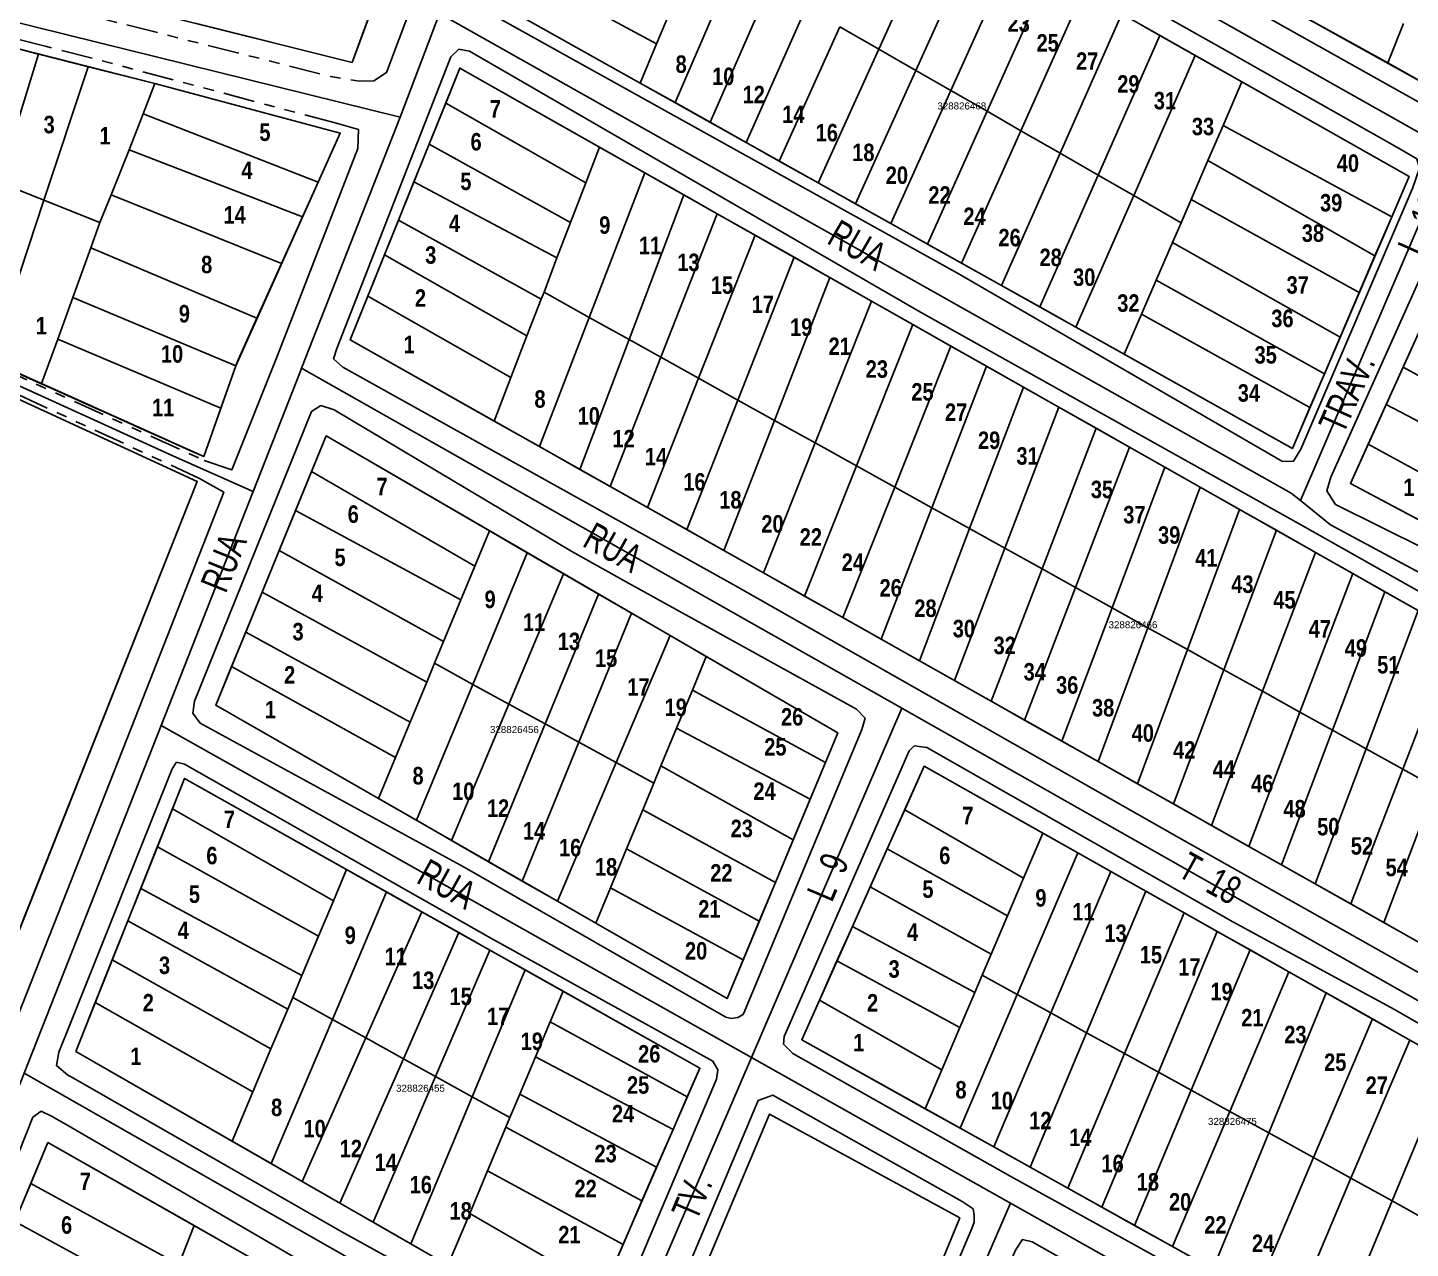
# Model space of a CAD drawing. Extents: x 205316 to 208372, y 4848714 to 4853250.
# Drawn here: x 206643.1 to 206841, y 4850560.4 to 4850735.1 of the extents above; entities that cross this region are included whole.
import ezdxf
from ezdxf.enums import TextEntityAlignment as Align

# ---------------------------------------------------------------- set-up
doc = ezdxf.new("R2010")
doc.units = 0
doc.header["$LTSCALE"] = 1.5
doc.header["$MEASUREMENT"] = 0
doc.linetypes.add('TRACO_25', pattern=[8, 3, -1, 1, -1, 1, -1])
for name, color, linetype in [('CD-MALHA-LOTES', 40, 'CONTINUOUS'), ('CD_TXT_QUADRA', 7, 'CONTINUOUS'), ('RU-QUADRAS', 6, 'CONTINUOUS'), ('SV-EIXO-RUA-N-PAV', 6, 'CONTINUOUS'), ('SV-EIXO-RUA-PAV', 20, 'CONTINUOUS'), ('SV-RUA-NAO-PAV-S-GUIA-C-GUIA', 7, 'CONTINUOUS'), ('SV-RUA-PAVIM-S-GUIA-C-GUIA', 7, 'CONTINUOUS'), ('SV-TXT-RUA-PAV-S-GUIA-C-GUIA', 7, 'CONTINUOUS'), ('Th_NmrPort', 7, 'CONTINUOUS')]:
    doc.layers.add(name, color=color, linetype=linetype)
doc.styles.add('ARIAL', font='arial.ttf')
doc.styles.add('ROMANS', font='arial.ttf', dxfattribs={"height": 0.2})
doc.styles.get("Standard").update_dxf_attribs({"font": 'swisscbo.ttf'})

msp = doc.modelspace()

# ---------------------------------------------------------------- linework, layer by layer
at = {"layer": 'CD-MALHA-LOTES', "linetype": 'Continuous'}
for p, q in [((206773.89, 4850751.68), (206764.96, 4850731.99)), ((206779.16, 4850748.69), (206770.25, 4850728.95)), ((206775.26, 4850726.07), (206784.18, 4850745.85)), ((206733.15, 4850732.75), (206711.09, 4850744.63)), ((206744.25, 4850743.88), (206735.82, 4850724.33)), ((206780.45, 4850723.09), (206789.36, 4850742.92)), ((206740.83, 4850721.52), (206749.33, 4850740.96)), ((206785.26, 4850720.32), (206794.16, 4850740.2)), ((206733.15, 4850732.75), (206735.23, 4850737.71)), ((206745.97, 4850718.64), (206754.58, 4850737.95)), ((206667.1, 4850735.71), (206689.58, 4850730.1)), ((206689.58, 4850730.1), (206692.18, 4850737.16)), ((206790.89, 4850717.09), (206799.73, 4850737.05)), ((206805.18, 4850733.96), (206799.73, 4850737.05)), ((206837.8, 4850730.01), (206840.05, 4850735.65)), ((206644.71, 4850731.29), (206632.85, 4850734.32)), ((206750.71, 4850715.98), (206759.39, 4850735.19)), ((206764.96, 4850731.99), (206759.39, 4850735.19)), ((206796.33, 4850713.96), (206805.18, 4850733.96)), ((206810.24, 4850731.09), (206805.18, 4850733.96)), ((206730.8, 4850727.14), (206733.15, 4850732.75)), ((206756.29, 4850712.86), (206764.96, 4850731.99)), ((206770.25, 4850728.95), (206764.96, 4850731.99)), ((206644.71, 4850731.29), (206639, 4850712.94)), ((206651.78, 4850729.48), (206644.71, 4850731.29)), ((206801.44, 4850711.03), (206810.24, 4850731.09)), ((206816.93, 4850727.31), (206810.24, 4850731.09)), ((206844.26, 4850726.42), (206837.8, 4850730.01)), ((206645.46, 4850710.37), (206651.78, 4850729.48)), ((206661.33, 4850727.05), (206651.78, 4850729.48)), ((206761.64, 4850709.86), (206770.25, 4850728.95)), ((206770.25, 4850728.95), (206775.26, 4850726.07)), ((206661.33, 4850727.05), (206659.69, 4850722.71)), ((206730.8, 4850727.14), (206735.82, 4850724.33)), ((206766.67, 4850707.04), (206775.26, 4850726.07)), ((206775.26, 4850726.07), (206780.45, 4850723.09)), ((206816.93, 4850727.31), (206814.23, 4850721.05)), ((206702.97, 4850724.28), (206700.61, 4850718.41)), ((206723.01, 4850712.87), (206702.97, 4850724.28)), ((206735.82, 4850724.33), (206740.83, 4850721.52)), ((206657.67, 4850717.6), (206659.69, 4850722.71)), ((206659.69, 4850722.71), (206684.71, 4850712.96)), ((206780.45, 4850723.09), (206771.91, 4850704.1)), ((206780.45, 4850723.09), (206785.26, 4850720.32)), ((206740.83, 4850721.52), (206745.97, 4850718.64)), ((206785.26, 4850720.32), (206776.78, 4850701.37)), ((206785.26, 4850720.32), (206790.89, 4850717.09)), ((206814.23, 4850721.05), (206812.06, 4850716.03)), ((206838.36, 4850707.98), (206814.23, 4850721.05)), ((206700.61, 4850718.41), (206698.43, 4850713)), ((206720.82, 4850707.18), (206700.61, 4850718.41)), ((206723.01, 4850712.87), (206724.97, 4850717.97)), ((206724.97, 4850717.97), (206731.49, 4850714.28)), ((206745.97, 4850718.64), (206750.71, 4850715.98)), ((206655.07, 4850711.16), (206657.67, 4850717.6)), ((206657.67, 4850717.6), (206682.48, 4850708.01)), ((206750.71, 4850715.98), (206756.29, 4850712.86)), ((206790.89, 4850717.09), (206782.51, 4850698.16)), ((206790.89, 4850717.09), (206796.33, 4850713.96)), ((206812.06, 4850716.03), (206809.65, 4850710.45)), ((206835.96, 4850702.41), (206812.06, 4850716.03)), ((206731.49, 4850714.28), (206723.52, 4850693.59)), ((206737.06, 4850711.13), (206731.49, 4850714.28)), ((206796.33, 4850713.96), (206787.98, 4850695.1)), ((206796.33, 4850713.96), (206801.44, 4850711.03)), ((206645.46, 4850710.37), (206639, 4850712.94)), ((206682.48, 4850708.01), (206684.71, 4850712.96)), ((206698.43, 4850713), (206696.22, 4850707.52)), ((206698.43, 4850713), (206718.88, 4850702.11)), ((206720.82, 4850707.18), (206723.01, 4850712.87)), ((206756.29, 4850712.86), (206761.64, 4850709.86)), ((206637.87, 4850687.39), (206645.46, 4850710.37)), ((206653.48, 4850707.18), (206645.46, 4850710.37)), ((206653.48, 4850707.18), (206655.07, 4850711.16)), ((206655.07, 4850711.16), (206679.45, 4850701.29)), ((206729.22, 4850690.42), (206737.06, 4850711.13)), ((206741.82, 4850708.44), (206737.06, 4850711.13)), ((206761.64, 4850709.86), (206766.67, 4850707.04)), ((206793.17, 4850692.19), (206801.44, 4850711.03)), ((206801.44, 4850711.03), (206808.21, 4850707.14)), ((206808.21, 4850707.14), (206809.65, 4850710.45)), ((206809.65, 4850710.45), (206833.71, 4850697.16)), ((206679.45, 4850701.29), (206682.48, 4850708.01)), ((206733.77, 4850687.9), (206741.82, 4850708.44)), ((206747.25, 4850705.36), (206741.82, 4850708.44)), ((206835.96, 4850702.41), (206838.36, 4850707.98)), ((206652.17, 4850703.54), (206653.48, 4850707.18)), ((206696.22, 4850707.52), (206694.22, 4850702.56)), ((206716.61, 4850696.2), (206696.22, 4850707.52)), ((206718.88, 4850702.11), (206720.82, 4850707.18)), ((206766.67, 4850707.04), (206771.91, 4850704.1)), ((206806.98, 4850704.3), (206808.21, 4850707.14)), ((206739.17, 4850684.9), (206747.25, 4850705.36)), ((206752.82, 4850702.21), (206747.25, 4850705.36)), ((206771.91, 4850704.1), (206776.78, 4850701.37)), ((206806.98, 4850704.3), (206804.65, 4850698.91)), ((206830.98, 4850690.78), (206806.98, 4850704.3)), ((206649.6, 4850696.47), (206652.17, 4850703.54)), ((206675.93, 4850693.47), (206652.17, 4850703.54)), ((206694.22, 4850702.56), (206691.83, 4850696.64)), ((206714.59, 4850690.94), (206694.22, 4850702.56)), ((206717.04, 4850697.19), (206718.88, 4850702.11)), ((206752.82, 4850702.21), (206744.78, 4850681.78)), ((206757.96, 4850699.3), (206752.82, 4850702.21)), ((206833.71, 4850697.16), (206835.96, 4850702.41)), ((206675.93, 4850693.47), (206679.45, 4850701.29)), ((206776.78, 4850701.37), (206782.51, 4850698.16)), ((206750.02, 4850678.87), (206757.96, 4850699.3)), ((206763.93, 4850695.92), (206757.96, 4850699.3)), ((206782.51, 4850698.16), (206787.98, 4850695.1)), ((206804.65, 4850698.91), (206802.57, 4850694.07)), ((206828.73, 4850685.54), (206804.65, 4850698.91)), ((206647.44, 4850690.5), (206649.6, 4850696.47)), ((206672.92, 4850686.67), (206649.6, 4850696.47)), ((206712.31, 4850685), (206691.83, 4850696.64)), ((206714.59, 4850690.94), (206716.61, 4850696.2)), ((206716.61, 4850696.2), (206717.04, 4850697.19)), ((206723.52, 4850693.59), (206717.04, 4850697.19)), ((206755.86, 4850675.63), (206763.93, 4850695.92)), ((206769.82, 4850692.59), (206763.93, 4850695.92)), ((206833.71, 4850697.16), (206830.98, 4850690.78)), ((206787.98, 4850695.1), (206793.17, 4850692.19)), ((206802.57, 4850694.07), (206800.08, 4850688.32)), ((206826.66, 4850680.71), (206802.57, 4850694.07)), ((206723.52, 4850693.59), (206716.4, 4850675.11)), ((206729.22, 4850690.42), (206723.52, 4850693.59)), ((206761.76, 4850672.35), (206769.82, 4850692.59)), ((206769.82, 4850692.59), (206775.28, 4850689.5)), ((206793.17, 4850692.19), (206800.08, 4850688.32)), ((206839.98, 4850686.46), (206842.71, 4850692.51)), ((206645.13, 4850684.12), (206647.44, 4850690.5)), ((206647.44, 4850690.5), (206670.79, 4850680.63)), ((206712.31, 4850685), (206714.59, 4850690.94)), ((206722.18, 4850671.85), (206729.22, 4850690.42)), ((206733.77, 4850687.9), (206729.22, 4850690.42)), ((206828.73, 4850685.54), (206830.98, 4850690.78)), ((206775.28, 4850689.5), (206767.24, 4850669.32)), ((206780.35, 4850686.63), (206775.28, 4850689.5)), ((206800.08, 4850688.32), (206824.14, 4850674.83)), ((206637.87, 4850687.39), (206645.13, 4850684.12)), ((206670.79, 4850680.63), (206672.92, 4850686.67)), ((206726.52, 4850669.4), (206733.77, 4850687.9)), ((206739.17, 4850684.9), (206733.77, 4850687.9)), ((206772.55, 4850666.37), (206780.35, 4850686.63)), ((206780.35, 4850686.63), (206785.65, 4850683.63)), ((206839.98, 4850686.46), (206837.57, 4850681.14)), ((206856.79, 4850677.33), (206839.98, 4850686.46)), ((206645.13, 4850684.12), (206668.34, 4850673.68)), ((206709.91, 4850678.77), (206712.31, 4850685)), ((206731.87, 4850666.39), (206739.17, 4850684.9)), ((206744.78, 4850681.78), (206739.17, 4850684.9)), ((206826.66, 4850680.71), (206828.73, 4850685.54)), ((206785.65, 4850683.63), (206777.95, 4850663.37)), ((206790.72, 4850680.76), (206785.65, 4850683.63)), ((206668.34, 4850673.68), (206670.79, 4850680.63)), ((206737.48, 4850663.23), (206744.78, 4850681.78)), ((206750.02, 4850678.87), (206744.78, 4850681.78)), ((206790.72, 4850680.76), (206783.01, 4850660.56)), ((206796.06, 4850677.74), (206790.72, 4850680.76)), ((206824.14, 4850674.83), (206826.66, 4850680.71)), ((206837.57, 4850681.14), (206835, 4850675.44)), ((206854.54, 4850672.24), (206837.57, 4850681.14)), ((206716.4, 4850675.11), (206709.91, 4850678.77)), ((206742.78, 4850660.24), (206750.02, 4850678.87)), ((206750.02, 4850678.87), (206755.86, 4850675.63)), ((206683.78, 4850671.56), (206685.86, 4850676.64)), ((206685.86, 4850676.64), (206709.22, 4850663.07)), ((206788.31, 4850657.62), (206796.06, 4850677.74)), ((206800.85, 4850675.03), (206796.06, 4850677.74)), ((206716.4, 4850675.11), (206722.18, 4850671.85)), ((206755.86, 4850675.63), (206748.46, 4850657.04)), ((206755.86, 4850675.63), (206761.76, 4850672.35)), ((206800.85, 4850675.03), (206793.12, 4850654.95)), ((206805.88, 4850672.18), (206800.85, 4850675.03)), ((206835, 4850675.44), (206851.89, 4850666.26)), ((206754.34, 4850653.72), (206761.76, 4850672.35)), ((206767.24, 4850669.32), (206761.76, 4850672.35)), ((206798.33, 4850652.06), (206805.88, 4850672.18)), ((206810.95, 4850669.31), (206805.88, 4850672.18)), ((206683.78, 4850671.56), (206681.48, 4850665.97)), ((206707.14, 4850658.02), (206683.78, 4850671.56)), ((206722.18, 4850671.85), (206726.52, 4850669.4)), ((206726.52, 4850669.4), (206731.87, 4850666.39)), ((206759.8, 4850650.65), (206767.24, 4850669.32)), ((206772.55, 4850666.37), (206767.24, 4850669.32)), ((206803.47, 4850649.2), (206810.95, 4850669.31)), ((206810.95, 4850669.31), (206816.56, 4850666.13)), ((206731.87, 4850666.39), (206737.48, 4850663.23)), ((206765.3, 4850647.55), (206772.55, 4850666.37)), ((206777.95, 4850663.37), (206772.55, 4850666.37)), ((206681.48, 4850665.97), (206679.14, 4850660.25)), ((206705.13, 4850653.19), (206681.48, 4850665.97)), ((206816.56, 4850666.13), (206809.12, 4850646.06)), ((206821.86, 4850663.14), (206816.56, 4850666.13)), ((206709.22, 4850663.07), (206707.14, 4850658.02)), ((206709.22, 4850663.07), (206714.65, 4850659.92)), ((206737.48, 4850663.23), (206742.78, 4850660.24)), ((206770.76, 4850644.47), (206777.95, 4850663.37)), ((206783.01, 4850660.56), (206777.95, 4850663.37)), ((206814.34, 4850643.17), (206821.86, 4850663.14)), ((206821.86, 4850663.14), (206827.45, 4850659.97)), ((206775.79, 4850641.63), (206783.01, 4850660.56)), ((206783.01, 4850660.56), (206788.31, 4850657.62)), ((206676.7, 4850654.28), (206679.14, 4850660.25)), ((206679.14, 4850660.25), (206702.66, 4850647.22)), ((206714.65, 4850659.92), (206706.83, 4850641.08)), ((206719.84, 4850656.91), (206714.65, 4850659.92)), ((206742.78, 4850660.24), (206748.46, 4850657.04)), ((206827.45, 4850659.97), (206819.87, 4850640.1)), ((206832.79, 4850656.95), (206827.45, 4850659.97)), ((206705.13, 4850653.19), (206707.14, 4850658.02)), ((206719.84, 4850656.91), (206712.01, 4850638.26)), ((206724.86, 4850654.01), (206719.84, 4850656.91)), ((206748.46, 4850657.04), (206754.34, 4850653.72)), ((206788.31, 4850657.62), (206781.02, 4850638.69)), ((206793.12, 4850654.95), (206788.31, 4850657.62)), ((206825.23, 4850637.12), (206832.79, 4850656.95)), ((206837.38, 4850654.35), (206832.79, 4850656.95)), ((206793.12, 4850654.95), (206785.82, 4850635.98)), ((206793.12, 4850654.95), (206798.33, 4850652.06)), ((206676.7, 4850654.28), (206674.35, 4850648.56)), ((206700.25, 4850641.42), (206676.7, 4850654.28)), ((206702.66, 4850647.22), (206705.13, 4850653.19)), ((206724.86, 4850654.01), (206717.21, 4850635.42)), ((206729.55, 4850651.28), (206724.86, 4850654.01)), ((206754.34, 4850653.72), (206759.8, 4850650.65)), ((206829.9, 4850634.53), (206837.38, 4850654.35)), ((206842.13, 4850651.66), (206837.38, 4850654.35)), ((206729.55, 4850651.28), (206722.03, 4850632.8)), ((206735.07, 4850648.08), (206729.55, 4850651.28)), ((206759.8, 4850650.65), (206765.3, 4850647.55)), ((206798.33, 4850652.06), (206791.16, 4850632.97)), ((206803.47, 4850649.2), (206798.33, 4850652.06)), ((206842.13, 4850651.66), (206834.68, 4850631.88)), ((206674.35, 4850648.56), (206672.33, 4850643.63)), ((206697.86, 4850635.67), (206674.35, 4850648.56)), ((206803.47, 4850649.2), (206796.35, 4850630.05)), ((206809.12, 4850646.06), (206803.47, 4850649.2)), ((206839.95, 4850628.95), (206847.52, 4850648.62)), ((206702.66, 4850647.22), (206701.36, 4850644.11)), ((206727.36, 4850629.89), (206735.07, 4850648.08)), ((206740.26, 4850645.07), (206735.07, 4850648.08)), ((206765.3, 4850647.55), (206770.76, 4850644.47)), ((206740.26, 4850645.07), (206738.27, 4850640.25)), ((206770.76, 4850644.47), (206775.79, 4850641.63)), ((206809.12, 4850646.06), (206802, 4850626.86)), ((206814.34, 4850643.17), (206809.12, 4850646.06)), ((206695.76, 4850630.6), (206672.33, 4850643.63)), ((206701.36, 4850644.11), (206700.25, 4850641.42)), ((206706.83, 4850641.08), (206701.36, 4850644.11)), ((206814.34, 4850643.17), (206807.11, 4850623.98)), ((206819.87, 4850640.1), (206814.34, 4850643.17)), ((206697.86, 4850635.67), (206700.25, 4850641.42)), ((206706.83, 4850641.08), (206698.77, 4850621.63)), ((206712.01, 4850638.26), (206706.83, 4850641.08)), ((206775.79, 4850641.63), (206781.02, 4850638.69)), ((206738.27, 4850640.25), (206736.02, 4850634.82)), ((206738.27, 4850640.25), (206757.31, 4850629.89)), ((206781.02, 4850638.69), (206785.82, 4850635.98)), ((206819.87, 4850640.1), (206812.56, 4850620.91)), ((206825.23, 4850637.12), (206819.87, 4850640.1)), ((206703.82, 4850618.73), (206712.01, 4850638.26)), ((206717.21, 4850635.42), (206712.01, 4850638.26)), ((206825.23, 4850637.12), (206817.9, 4850617.9)), ((206829.9, 4850634.53), (206825.23, 4850637.12)), ((206695.76, 4850630.6), (206697.86, 4850635.67)), ((206709.1, 4850615.7), (206717.21, 4850635.42)), ((206722.03, 4850632.8), (206717.21, 4850635.42)), ((206736.02, 4850634.82), (206733.78, 4850629.42)), ((206736.02, 4850634.82), (206755.13, 4850624.66)), ((206785.82, 4850635.98), (206791.16, 4850632.97)), ((206713.93, 4850612.93), (206722.03, 4850632.8)), ((206727.36, 4850629.89), (206722.03, 4850632.8)), ((206791.16, 4850632.97), (206796.35, 4850630.05)), ((206829.9, 4850634.53), (206822.61, 4850615.25)), ((206834.68, 4850631.88), (206829.9, 4850634.53)), ((206834.68, 4850631.88), (206827.4, 4850612.55)), ((206839.95, 4850628.95), (206834.68, 4850631.88)), ((206693.33, 4850624.75), (206695.76, 4850630.6)), ((206718.95, 4850610.05), (206727.36, 4850629.89)), ((206732.76, 4850626.95), (206727.36, 4850629.89)), ((206732.76, 4850626.95), (206733.78, 4850629.42)), ((206733.78, 4850629.42), (206752.72, 4850618.86)), ((206755.13, 4850624.66), (206757.31, 4850629.89)), ((206796.35, 4850630.05), (206802, 4850626.86)), ((206839.95, 4850628.95), (206832.52, 4850609.66)), ((206844.56, 4850626.39), (206839.95, 4850628.95)), ((206731.18, 4850623.14), (206732.76, 4850626.95)), ((206802, 4850626.86), (206807.11, 4850623.98)), ((206698.77, 4850621.63), (206693.33, 4850624.75)), ((206844.56, 4850626.39), (206837.23, 4850607)), ((206663.87, 4850623.29), (206661.7, 4850617.85)), ((206663.87, 4850623.29), (206686.91, 4850610.13)), ((206731.18, 4850623.14), (206728.86, 4850617.53)), ((206750.16, 4850612.75), (206731.18, 4850623.14)), ((206752.72, 4850618.86), (206755.13, 4850624.66)), ((206768.66, 4850623.15), (206766.16, 4850617.56)), ((206768.66, 4850623.15), (206785.68, 4850613.34)), ((206807.11, 4850623.98), (206812.56, 4850620.91)), ((206698.77, 4850621.63), (206703.82, 4850618.73)), ((206812.56, 4850620.91), (206817.9, 4850617.9)), ((206752.72, 4850618.86), (206750.16, 4850612.75)), ((206788.43, 4850619.79), (206785.68, 4850613.34)), ((206793.44, 4850616.97), (206788.43, 4850619.79)), ((206661.7, 4850617.85), (206659.32, 4850611.88)), ((206661.7, 4850617.85), (206684.76, 4850605.04)), ((206703.82, 4850618.73), (206709.1, 4850615.7)), ((206728.86, 4850617.53), (206726.57, 4850611.98)), ((206728.86, 4850617.53), (206747.85, 4850607.2)), ((206766.16, 4850617.56), (206763.72, 4850612.12)), ((206766.16, 4850617.56), (206783.39, 4850607.98)), ((206784.77, 4850596.7), (206793.44, 4850616.97)), ((206798.17, 4850614.3), (206793.44, 4850616.97)), ((206817.9, 4850617.9), (206822.61, 4850615.25)), ((206709.1, 4850615.7), (206713.93, 4850612.93)), ((206822.61, 4850615.25), (206827.4, 4850612.55)), ((206686.91, 4850610.13), (206688.79, 4850614.59)), ((206694.48, 4850611.39), (206688.79, 4850614.59)), ((206713.93, 4850612.93), (206718.95, 4850610.05)), ((206785.68, 4850613.34), (206783.39, 4850607.98)), ((206789.56, 4850594.06), (206798.17, 4850614.3)), ((206803.18, 4850611.48), (206798.17, 4850614.3)), ((206659.32, 4850611.88), (206657.47, 4850607.24)), ((206659.32, 4850611.88), (206682.39, 4850599.41)), ((206694.48, 4850611.39), (206686.75, 4850593.14)), ((206699.56, 4850608.53), (206694.48, 4850611.39)), ((206726.57, 4850611.98), (206724.46, 4850606.89)), ((206726.57, 4850611.98), (206745.54, 4850601.66)), ((206747.85, 4850607.2), (206750.16, 4850612.75)), ((206761.18, 4850606.45), (206763.72, 4850612.12)), ((206763.72, 4850612.12), (206781.04, 4850602.48)), ((206803.18, 4850611.48), (206794.7, 4850591.23)), ((206808.67, 4850608.38), (206803.18, 4850611.48)), ((206827.4, 4850612.55), (206832.52, 4850609.66)), ((206684.76, 4850605.04), (206686.91, 4850610.13)), ((206718.95, 4850610.05), (206724.46, 4850606.89)), ((206832.52, 4850609.66), (206837.23, 4850607)), ((206657.47, 4850607.24), (206655.24, 4850601.66)), ((206680.36, 4850594.61), (206657.47, 4850607.24)), ((206691.55, 4850590.49), (206699.56, 4850608.53)), ((206704.83, 4850605.57), (206699.56, 4850608.53)), ((206724.46, 4850606.89), (206743.23, 4850596.12)), ((206745.54, 4850601.66), (206747.85, 4850607.2)), ((206781.04, 4850602.48), (206783.39, 4850607.98)), ((206800.14, 4850588.24), (206808.67, 4850608.38)), ((206813.4, 4850605.71), (206808.67, 4850608.38)), ((206837.23, 4850607), (206842.6, 4850603.98)), ((206682.39, 4850599.41), (206684.76, 4850605.04)), ((206696.91, 4850587.52), (206704.83, 4850605.57)), ((206709.28, 4850603.07), (206704.83, 4850605.57)), ((206761.18, 4850606.45), (206758.97, 4850601.5)), ((206778.69, 4850596.97), (206761.18, 4850606.45)), ((206804.96, 4850585.58), (206813.4, 4850605.71)), ((206818.08, 4850603.08), (206813.4, 4850605.71)), ((206701.52, 4850584.97), (206709.28, 4850603.07)), ((206714.35, 4850600.22), (206709.28, 4850603.07)), ((206809.65, 4850583), (206818.08, 4850603.08)), ((206823.62, 4850599.95), (206818.08, 4850603.08)), ((206655.24, 4850601.66), (206652.79, 4850595.54)), ((206655.24, 4850601.66), (206677.96, 4850588.93)), ((206743.23, 4850596.12), (206745.54, 4850601.66)), ((206758.97, 4850601.5), (206756.45, 4850595.88)), ((206758.97, 4850601.5), (206776.55, 4850591.97)), ((206781.04, 4850602.48), (206779.75, 4850599.46)), ((206681.07, 4850596.29), (206682.39, 4850599.41)), ((206706.76, 4850582.07), (206714.35, 4850600.22)), ((206719.77, 4850597.18), (206714.35, 4850600.22)), ((206779.75, 4850599.46), (206778.69, 4850596.97)), ((206779.75, 4850599.46), (206784.77, 4850596.7)), ((206815.17, 4850579.96), (206823.62, 4850599.95)), ((206828.98, 4850596.93), (206823.62, 4850599.95)), ((206719.77, 4850597.18), (206717.93, 4850592.81)), ((206778.69, 4850596.97), (206776.55, 4850591.97)), ((206652.79, 4850595.54), (206650.01, 4850588.56)), ((206652.79, 4850595.54), (206675.36, 4850582.76)), ((206680.36, 4850594.61), (206681.07, 4850596.29)), ((206681.07, 4850596.29), (206686.75, 4850593.14)), ((206756.45, 4850595.88), (206773.96, 4850585.91)), ((206776.59, 4850577.57), (206784.77, 4850596.7)), ((206784.77, 4850596.7), (206789.56, 4850594.06)), ((206820.75, 4850576.89), (206828.98, 4850596.93)), ((206835.59, 4850593.2), (206828.98, 4850596.93)), ((206677.96, 4850588.93), (206680.36, 4850594.61)), ((206686.75, 4850593.14), (206677.99, 4850572.5)), ((206686.75, 4850593.14), (206691.55, 4850590.49)), ((206781.41, 4850574.89), (206789.56, 4850594.06)), ((206789.56, 4850594.06), (206794.7, 4850591.23)), ((206827.15, 4850573.36), (206835.59, 4850593.2)), ((206840.94, 4850590.19), (206835.59, 4850593.2)), ((206717.93, 4850592.81), (206715.81, 4850587.78)), ((206717.93, 4850592.81), (206737.54, 4850582.06)), ((206776.55, 4850591.97), (206773.96, 4850585.91)), ((206794.7, 4850591.23), (206786.63, 4850571.98)), ((206794.7, 4850591.23), (206800.14, 4850588.24)), ((206691.55, 4850590.49), (206682.43, 4850569.96)), ((206691.55, 4850590.49), (206696.91, 4850587.52)), ((206840.94, 4850590.19), (206832.53, 4850570.4)), ((206846.64, 4850586.98), (206840.94, 4850590.19)), ((206650.01, 4850588.56), (206672.39, 4850575.72)), ((206675.36, 4850582.76), (206677.96, 4850588.93)), ((206687.83, 4850566.86), (206696.91, 4850587.52)), ((206696.91, 4850587.52), (206701.52, 4850584.97)), ((206715.81, 4850587.78), (206713.56, 4850582.43)), ((206715.81, 4850587.78), (206735.5, 4850577.38)), ((206800.14, 4850588.24), (206791.99, 4850568.99)), ((206800.14, 4850588.24), (206804.96, 4850585.58)), ((206773.96, 4850585.91), (206771.59, 4850580.36)), ((206804.96, 4850585.58), (206796.87, 4850566.27)), ((206804.96, 4850585.58), (206809.65, 4850583)), ((206838.41, 4850567.16), (206846.64, 4850586.98)), ((206701.52, 4850584.97), (206692.58, 4850564.14)), ((206701.52, 4850584.97), (206706.76, 4850582.07)), ((206672.39, 4850575.72), (206675.36, 4850582.76)), ((206697.97, 4850561.04), (206706.76, 4850582.07)), ((206706.76, 4850582.07), (206712.16, 4850579.09)), ((206713.56, 4850582.43), (206712.16, 4850579.09)), ((206713.56, 4850582.43), (206733.16, 4850572)), ((206735.5, 4850577.38), (206737.54, 4850582.06)), ((206801.54, 4850563.66), (206809.65, 4850583)), ((206815.17, 4850579.96), (206809.65, 4850583)), ((206771.59, 4850580.36), (206776.59, 4850577.57)), ((206815.17, 4850579.96), (206806.98, 4850560.62)), ((206820.75, 4850576.89), (206815.17, 4850579.96)), ((206711.58, 4850577.72), (206708.96, 4850571.48)), ((206712.16, 4850579.09), (206711.58, 4850577.72)), ((206731.06, 4850567.18), (206711.58, 4850577.72)), ((206733.16, 4850572), (206735.5, 4850577.38)), ((206776.59, 4850577.57), (206781.41, 4850574.89)), ((206672.39, 4850575.72), (206677.99, 4850572.5)), ((206812.75, 4850557.41), (206820.75, 4850576.89)), ((206827.15, 4850573.36), (206820.75, 4850576.89)), ((206781.41, 4850574.89), (206786.63, 4850571.98)), ((206827.15, 4850573.36), (206818.91, 4850553.97)), ((206832.53, 4850570.4), (206827.15, 4850573.36)), ((206677.99, 4850572.5), (206682.43, 4850569.96)), ((206708.96, 4850571.48), (206706.4, 4850565.39)), ((206708.96, 4850571.48), (206728.35, 4850560.93)), ((206731.06, 4850567.18), (206733.16, 4850572)), ((206786.63, 4850571.98), (206791.99, 4850568.99)), ((206643.6, 4850569.68), (206641.3, 4850564.21)), ((206643.6, 4850569.68), (206664.79, 4850558.06)), ((206682.43, 4850569.96), (206687.83, 4850566.86)), ((206824.27, 4850550.98), (206832.53, 4850570.4)), ((206832.53, 4850570.4), (206838.41, 4850567.16)), ((206791.99, 4850568.99), (206796.87, 4850566.27)), ((206687.83, 4850566.86), (206692.58, 4850564.14)), ((206706.4, 4850565.39), (206703.28, 4850557.99)), ((206706.4, 4850565.39), (206725.49, 4850554.36)), ((206728.35, 4850560.93), (206731.06, 4850567.18)), ((206796.87, 4850566.27), (206801.54, 4850563.66)), ((206830.3, 4850547.62), (206838.41, 4850567.16)), ((206844.15, 4850564), (206838.41, 4850567.16)), ((206641.3, 4850564.21), (206662.67, 4850552.62)), ((206664.79, 4850558.06), (206666.97, 4850563.63)), ((206673.12, 4850560.14), (206666.97, 4850563.63)), ((206692.58, 4850564.14), (206697.97, 4850561.04)), ((206801.54, 4850563.66), (206806.98, 4850560.62)), ((206697.97, 4850561.04), (206703.28, 4850557.99)), ((206725.49, 4850554.36), (206728.35, 4850560.93)), ((206806.98, 4850560.62), (206812.75, 4850557.41))]:
    msp.add_line(p, q, dxfattribs=at)
at = {"layer": 'CD-MALHA-LOTES', "linetype": 'Continuous', "flags": 128}
for points in [[(206711.09, 4850744.63), (206708.98, 4850739.37), (206730.8, 4850727.14)], [(206823.84, 4850744.6), (206821.53, 4850739.04), (206837.8, 4850730.01)], [(206628.85, 4850573), (206667.42, 4850670.1), (206540.55, 4850728.57)], [(206724.97, 4850717.97), (206704.99, 4850729.28), (206702.97, 4850724.28)], [(206684.71, 4850712.96), (206687.87, 4850719.97), (206661.33, 4850727.05)], [(206838.36, 4850707.98), (206840.84, 4850713.77), (206816.93, 4850727.31)], [(206691.83, 4850696.64), (206689.31, 4850690.38), (206709.91, 4850678.77)], [(206672.92, 4850686.67), (206673.1, 4850687.19), (206675.93, 4850693.47)], [(206835, 4850675.44), (206832.46, 4850669.82), (206849.47, 4850660.79)], [(206757.31, 4850629.89), (206759.09, 4850634.15), (206740.26, 4850645.07)], [(206672.33, 4850643.63), (206670.07, 4850638.1), (206693.33, 4850624.75)], [(206788.43, 4850619.79), (206771.44, 4850629.37), (206768.66, 4850623.15)], [(206688.79, 4850614.59), (206665.6, 4850627.62), (206663.87, 4850623.29)], [(206737.54, 4850582.06), (206739.33, 4850586.18), (206719.77, 4850597.18)], [(206756.45, 4850595.88), (206753.92, 4850590.22), (206771.59, 4850580.36)], [(206749.33, 4850579.6), (206732.46, 4850539.61), (206760.22, 4850525.22)], [(206760.22, 4850525.22), (206776.53, 4850564.74), (206749.33, 4850579.6)], [(206666.97, 4850563.63), (206646.04, 4850575.52), (206643.6, 4850569.68)]]:
    msp.add_lwpolyline(points, dxfattribs=at)
at = {"layer": 'RU-QUADRAS', "linetype": 'Continuous'}
for points in [[(206568.43, 4850832.71), (206700.44, 4850759.57), (206689.58, 4850730.1), (206547.91, 4850765.48)], [(206540.55, 4850728.57), (206667.42, 4850670.1), (206612.75, 4850532.48)]]:
    msp.add_lwpolyline(points, dxfattribs=at)
for points in [[(206708.98, 4850739.37), (206725.04, 4850779.34), (206840.84, 4850713.77), (206824.14, 4850674.83)], [(206821.53, 4850739.04), (206837.63, 4850777.82), (206940.46, 4850719.41), (206924.59, 4850681.8)], [(206689.31, 4850690.38), (206704.99, 4850729.28), (206898.76, 4850619.61), (206882, 4850581.77)], [(206832.46, 4850669.82), (206849.65, 4850707.8), (206918.05, 4850670.02), (206901.43, 4850633.21)], [(206670.07, 4850638.1), (206685.86, 4850676.64), (206759.09, 4850634.15), (206743.23, 4850596.12)], [(206753.92, 4850590.22), (206771.44, 4850629.37), (206876.82, 4850569.96), (206859.92, 4850531.1)], [(206650.01, 4850588.56), (206665.6, 4850627.62), (206739.33, 4850586.18), (206722.32, 4850547.07)], [(206732.46, 4850539.61), (206749.33, 4850579.6), (206776.53, 4850564.74), (206760.22, 4850525.22)], [(206629.66, 4850536.39), (206646.04, 4850575.52), (206753.88, 4850514.25), (206737.97, 4850476.06)]]:
    msp.add_lwpolyline(points, close=True, dxfattribs=at)
msp.add_lwpolyline([(206577.42, 4850748.5), (206661.33, 4850727.05), (206687.87, 4850719.97), (206672.92, 4850686.67), (206668.34, 4850673.68, -0.002793), (206541.12, 4850731.41)], format="xyb", dxfattribs=at)
at = {"layer": 'SV-EIXO-RUA-N-PAV', "flags": 128}
for points in [[(206550.02, 4850760.86), (206557.09, 4850756.76), (206696.47, 4850722.24)], [(206555.98, 4850723.09), (206565.64, 4850718.86), (206578.72, 4850712.75), (206593.21, 4850706.09), (206607.96, 4850699.35), (206623.82, 4850692.06), (206639.17, 4850685.03), (206650.94, 4850679.71), (206664.46, 4850673.57), (206675.43, 4850668.71)]]:
    msp.add_lwpolyline(points, dxfattribs=at)
at = {"layer": 'SV-EIXO-RUA-PAV', "flags": 128}
for points in [[(206761.25, 4850889.48), (206741.36, 4850838.6), (206721.56, 4850787.91), (206709.95, 4850757.92), (206702.07, 4850737.08), (206696.47, 4850722.24), (206682.35, 4850686.35), (206682.18, 4850685.92), (206675.43, 4850668.71), (206662.23, 4850635.19), (206642.65, 4850585.43), (206622.31, 4850533.73), (206619.63, 4850526.92)], [(206721.56, 4850787.91), (206814.55, 4850735.64), (206846.83, 4850717.49), (206926.04, 4850672.96)], [(206702.07, 4850737.08), (206823.99, 4850668.46), (206825.32, 4850667.39), (206829.58, 4850663.94), (206905.15, 4850623.32)], [(206846.83, 4850717.49), (206825.32, 4850667.39)], [(206682.35, 4850686.35), (206768.24, 4850637.7), (206883.68, 4850572.3)], [(206768.24, 4850637.7), (206746.73, 4850587.68), (206725.48, 4850538.28)], [(206662.23, 4850635.19), (206746.73, 4850587.68), (206783.79, 4850566.85), (206862.53, 4850522.57)], [(206642.65, 4850585.43), (206725.48, 4850538.28), (206762.35, 4850517.29), (206841.19, 4850472.4)], [(206783.79, 4850566.85), (206762.35, 4850517.29), (206740.76, 4850467.38)]]:
    msp.add_lwpolyline(points, dxfattribs=at)
at = {"layer": 'SV-RUA-NAO-PAV-S-GUIA-C-GUIA', "linetype": 'TRACO_25', "flags": 128}
for points in [[(206645.85, 4850732.35), (206616.27, 4850739.92), (206577.33, 4850749.49), (206548.66, 4850755.33), (206550.26, 4850761.82), (206606.53, 4850748.29), (206645.71, 4850738.39)], [(206645.71, 4850738.39), (206686.5, 4850728.09), (206690.65, 4850727.41)], [(206687.16, 4850721.43), (206652.81, 4850730.57), (206645.85, 4850732.35)], [(206667.74, 4850670.55), (206555.72, 4850722.29), (206556.26, 4850724.05), (206668.42, 4850673.13)]]:
    msp.add_lwpolyline(points, dxfattribs=at)
at = {"layer": 'SV-RUA-PAVIM-S-GUIA-C-GUIA', "flags": 128}
for points in [[(206839.11, 4850717.96), (206841.95, 4850716.29), (206842.34, 4850714.94), (206841.32, 4850712.04), (206825.37, 4850674.73), (206824.31, 4850673.04), (206822.71, 4850673), (206776.23, 4850699.92), (206707.92, 4850737.9), (206707.23, 4850738.76), (206707.49, 4850740.86), (206723.16, 4850781.07), (206724.17, 4850782.07), (206726.02, 4850781.85), (206780.52, 4850751.02), (206814.05, 4850732.14)], [(206889.99, 4850750.84), (206839.22, 4850779.59), (206837.73, 4850780.05), (206835.92, 4850779.31), (206819.7, 4850738.8), (206819.49, 4850737.7), (206820.78, 4850736.44), (206883.56, 4850701.25), (206923.67, 4850679.32), (206924.77, 4850679.31), (206925.52, 4850680.21), (206942.19, 4850719.47), (206941.85, 4850721.27), (206941.06, 4850722.23)], [(206864.26, 4850641.95), (206899.43, 4850622.35), (206900.23, 4850621.15), (206900.22, 4850620), (206882.95, 4850579.44), (206881.99, 4850578.5), (206880.24, 4850578.46), (206807.95, 4850619.12), (206744.13, 4850655.36), (206688.23, 4850686.46), (206686.93, 4850687.67), (206687.39, 4850689.16), (206703.68, 4850730.88), (206704.83, 4850731.97), (206706.38, 4850731.71), (206770.94, 4850694.36), (206825.1, 4850664.07)], [(206919.23, 4850673.35), (206921.12, 4850672.18), (206921.36, 4850670.18), (206903.98, 4850629.73), (206903.33, 4850628.98), (206901.23, 4850629.54), (206862.22, 4850650.97), (206830.32, 4850666.84), (206829.08, 4850668.8), (206829.65, 4850670.75), (206847.97, 4850711.55), (206848.88, 4850712.39), (206850.62, 4850711.73), (206882.81, 4850693.65)], [(206729.13, 4850655.56), (206761.76, 4850637.54), (206763, 4850636.23), (206762.54, 4850634.63), (206745.72, 4850594.27), (206745.53, 4850593.85), (206744.77, 4850593.43), (206743.84, 4850593.28), (206743.07, 4850593.44), (206705.6, 4850614.95), (206667.83, 4850635.52), (206666.79, 4850636.97), (206667, 4850638.67), (206683.78, 4850680.13), (206685.09, 4850680.97), (206686.99, 4850680.36), (206721.01, 4850660.12)], [(206838.74, 4850594.55), (206877.55, 4850572.27), (206879.04, 4850571.11), (206878.58, 4850569.41), (206861.71, 4850529.46), (206860.91, 4850528.81), (206859.55, 4850528.72), (206818.7, 4850551.41), (206783.87, 4850570.65), (206752.63, 4850588.27), (206751.29, 4850589.58), (206751.4, 4850590.68), (206769.32, 4850631.58), (206770.03, 4850632.28), (206771.83, 4850632.07), (206815.62, 4850607.11)], [(206721.78, 4850544.15), (206722.98, 4850544.02), (206723.93, 4850544.09), (206724.99, 4850545.03), (206741.71, 4850584.59), (206741.92, 4850585.94), (206741.22, 4850587.15), (206709.09, 4850604.97), (206665.59, 4850629.68), (206664.45, 4850629.94), (206663.84, 4850628.99), (206649.18, 4850592.35), (206647.62, 4850588.43), (206647.25, 4850586.53), (206648.9, 4850585.17), (206649.36, 4850584.9), (206688.1, 4850562.74)], [(206776.9, 4850567.1), (206749.79, 4850582.29), (206747.69, 4850581.55), (206730.61, 4850540.94), (206730.56, 4850539.84), (206731.3, 4850538.59), (206759.35, 4850522.69), (206760.5, 4850522.63), (206761.3, 4850523.23), (206778.27, 4850563.23), (206778.6, 4850564.14), (206778.62, 4850565.07), (206778.47, 4850566.03)], [(206650.88, 4850521.11), (206627.9, 4850533.98), (206626.96, 4850535.04), (206627.07, 4850536.89), (206643.9, 4850579.15), (206645.06, 4850579.99), (206646.66, 4850579.23), (206649.54, 4850577.56), (206688.45, 4850554.98), (206724.57, 4850534.98), (206756.11, 4850516.76), (206757.4, 4850515.6), (206739.71, 4850473.14), (206739.16, 4850472.6), (206737.76, 4850472.81), (206698.5, 4850494.43)], [(206786.91, 4850561.33), (206785.51, 4850561.63), (206784.5, 4850560.14), (206767.08, 4850520.04), (206766.87, 4850518.54), (206767.87, 4850517.68), (206802.44, 4850498.14), (206838.67, 4850478.07), (206839.22, 4850478.07), (206839.77, 4850478.38), (206840.28, 4850478.85), (206840.57, 4850479.52), (206857.69, 4850519.53), (206857.7, 4850520.88), (206856.76, 4850521.93), (206821.78, 4850541.58)]]:
    msp.add_lwpolyline(points, close=True, dxfattribs=at)
for points in [[(206690.65, 4850727.41), (206692.68, 4850727.45), (206694.51, 4850728.64), (206705.51, 4850757.98)], [(206687.16, 4850721.43), (206690.51, 4850720.48), (206690.39, 4850717.76), (206678.89, 4850688.17), (206672.36, 4850671.77), (206668.42, 4850673.13)], [(206617.49, 4850532.45), (206638.5, 4850585.54), (206648.73, 4850611.43), (206658.59, 4850636.38), (206671.2, 4850668.58), (206667.74, 4850670.55)]]:
    msp.add_lwpolyline(points, dxfattribs=at)

# ---------------------------------------------------------------- texts
at = {"layer": 'CD_TXT_QUADRA', "color": 7, "linetype": 'Continuous', "style": 'ROMANS'}
for s, p in [('328826468', (206776.83, 4850723.86)), ('328826466', (206801.33, 4850649.62)), ('328826456', (206712.8, 4850634.62)), ('328826455', (206699.36, 4850583.29)), ('328826475', (206815.56, 4850578.55))]:
    msp.add_text(s, height=1, dxfattribs=at).set_placement(p, align=Align.MIDDLE)
at = {"layer": 'SV-TXT-RUA-PAV-S-GUIA-C-GUIA', "style": 'ARIAL', "width": 0.7}
for s, rotation, p in [('RUA                                                                               T 22', 331, (206777.36, 4850754.7)), ('TRAV.               L  12', 66, (206831.42, 4850676.72)), ('RUA                                                                                       T  20', 330, (206757.34, 4850704.29)), ('RUA                                                                                  T  18', 331, (206722.36, 4850660.95)), ('RUA', 68, (206671.49, 4850653.97)), ('TV.                                        L  9', 67, (206738.87, 4850564.14)), ('RUA                                                                                                          T  16', 331, (206698.59, 4850612.78))]:
    msp.add_text(s, height=4, rotation=rotation, dxfattribs=at).set_placement(p)
at = {"layer": 'Th_NmrPort', "color": 1}
for s, p in [('23', (206783.38, 4850735.72)), ('25', (206787.53, 4850732.89)), ('27', (206793.19, 4850730.28)), ('8', (206735.87, 4850729.84)), ('10', (206741.1, 4850728.1)), ('29', (206799.08, 4850727.01)), ('12', (206745.46, 4850725.49)), ('31', (206804.31, 4850724.62)), ('7', (206709.28, 4850723.45)), ('14', (206751.13, 4850722.66)), ('3', (206645.42, 4850721.2)), ('33', (206809.76, 4850720.92)), ('1', (206653.42, 4850719.6)), ('5', (206676.3, 4850720.1)), ('6', (206706.52, 4850718.74)), ('16', (206755.92, 4850720.04)), ('18', (206761.15, 4850717.21)), ('4', (206673.73, 4850714.66)), ('40', (206830.5, 4850715.68)), ('5', (206705.06, 4850713.07)), ('20', (206765.95, 4850713.95)), ('22', (206772.05, 4850711.12)), ('39', (206828.1, 4850710.01)), ('14', (206671.17, 4850708.27)), ('4', (206703.43, 4850707.07)), ('9', (206724.94, 4850706.81)), ('24', (206777.06, 4850708.07)), ('26', (206782.08, 4850705.02)), ('38', (206825.49, 4850705.66)), ('11', (206730.61, 4850703.89)), ('8', (206667.97, 4850701.17)), ('3', (206700.03, 4850702.53)), ('13', (206736.11, 4850701.48)), ('28', (206787.96, 4850702.19)), ('30', (206792.76, 4850699.36)), ('15', (206740.92, 4850698.22)), ('37', (206823.31, 4850698.25)), ('2', (206698.56, 4850696.37)), ('17', (206746.76, 4850695.48)), ('32', (206799.08, 4850695.65)), ('9', (206664.77, 4850694.13)), ('36', (206821.13, 4850693.46)), ('1', (206644.3, 4850692.41)), ('19', (206752.26, 4850692.21)), ('1', (206696.94, 4850689.72)), ('21', (206757.76, 4850689.47)), ('10', (206662.21, 4850688.37)), ('35', (206818.73, 4850688.24)), ('23', (206763.08, 4850686.21)), ('25', (206769.61, 4850682.95)), ('34', (206816.33, 4850682.79)), ('8', (206715.67, 4850681.92)), ('11', (206660.93, 4850680.7)), ('10', (206721.85, 4850679.51)), ('27', (206774.42, 4850680.03)), ('12', (206726.83, 4850676.25)), ('29', (206779.15, 4850676.02)), ('14', (206731.47, 4850673.68)), ('31', (206784.65, 4850673.78)), ('7', (206693.06, 4850669.4)), ('16', (206736.97, 4850670.07)), ('35', (206795.3, 4850668.98)), ('1', (206840.02, 4850669.28)), ('18', (206742.12, 4850667.5)), ('6', (206688.94, 4850665.45)), ('37', (206799.94, 4850665.37)), ('20', (206748.14, 4850664.06)), ('22', (206753.63, 4850662.17)), ('39', (206804.92, 4850662.46)), ('5', (206687.05, 4850659.27)), ('41', (206810.24, 4850659.19)), ('24', (206759.65, 4850658.57)), ('43', (206815.4, 4850655.42)), ('4', (206683.79, 4850654.12)), ('9', (206708.53, 4850653.25)), ('26', (206765.06, 4850654.9)), ('45', (206821.41, 4850653.19)), ('28', (206770.04, 4850651.98)), ('11', (206714.02, 4850649.99)), ('3', (206681.04, 4850648.63)), ('13', (206719.01, 4850647.24)), ('30', (206775.54, 4850649.07)), ('47', (206826.48, 4850649.04)), ('32', (206781.38, 4850646.66)), ('49', (206831.64, 4850646.29)), ('15', (206724.33, 4850644.84)), ('51', (206836.28, 4850643.89)), ('2', (206679.84, 4850642.45)), ('34', (206785.68, 4850642.89)), ('17', (206728.97, 4850640.72)), ('36', (206790.32, 4850641)), ('1', (206677.09, 4850637.47)), ('19', (206734.3, 4850637.8)), ('38', (206795.47, 4850637.74)), ('26', (206750.96, 4850636.44)), ('40', (206801.14, 4850634.13)), ('25', (206748.56, 4850632.15)), ('42', (206807.07, 4850631.7)), ('8', (206698.22, 4850628.02)), ('44', (206812.74, 4850628.96)), ('10', (206703.89, 4850625.79)), ('24', (206747.01, 4850625.8)), ('46', (206818.24, 4850626.9)), ('7', (206671.22, 4850621.77)), ('12', (206708.87, 4850623.38)), ('7', (206776.9, 4850622.33)), ('48', (206822.87, 4850623.29)), ('14', (206714.02, 4850620.12)), ('23', (206743.75, 4850620.47)), ('50', (206827.69, 4850620.72)), ('16', (206719.18, 4850617.72)), ('52', (206832.5, 4850617.97)), ('6', (206668.71, 4850616.59)), ('6', (206773.6, 4850616.61)), ('18', (206724.33, 4850614.97)), ('22', (206740.83, 4850614.12)), ('54', (206837.48, 4850614.88)), ('5', (206771.19, 4850611.78)), ('5', (206666.21, 4850611.06)), ('9', (206787.36, 4850610.53)), ('21', (206739.11, 4850608.97)), ('11', (206792.64, 4850608.55)), ('4', (206664.61, 4850605.88)), ('4', (206768.99, 4850605.63)), ('9', (206688.52, 4850605.18)), ('13', (206797.25, 4850605.48)), ('11', (206694.23, 4850602.14)), ('20', (206737.22, 4850602.96)), ('15', (206802.31, 4850602.4)), ('3', (206661.93, 4850600.89)), ('3', (206766.35, 4850600.36)), ('17', (206807.81, 4850600.64)), ('13', (206698.16, 4850598.75)), ('15', (206703.52, 4850596.43)), ('19', (206812.42, 4850597.13)), ('2', (206659.61, 4850595.53)), ('2', (206763.27, 4850595.52)), ('17', (206708.88, 4850593.58)), ('21', (206816.82, 4850593.39)), ('19', (206713.7, 4850590.01)), ('1', (206761.29, 4850589.81)), ('23', (206822.98, 4850590.98)), ('1', (206657.82, 4850587.86)), ('26', (206730.51, 4850588.22)), ('25', (206828.69, 4850587.02)), ('25', (206728.91, 4850583.76)), ('8', (206775.92, 4850583.07)), ('27', (206834.63, 4850583.73)), ('8', (206677.98, 4850580.55)), ('10', (206780.98, 4850581.53)), ('24', (206726.76, 4850579.65)), ('12', (206786.48, 4850578.67)), ('10', (206682.62, 4850577.52)), ('14', (206792.2, 4850576.26)), ('12', (206687.8, 4850574.66)), ('23', (206724.26, 4850573.94)), ('14', (206692.8, 4850572.7)), ('16', (206796.81, 4850572.52)), ('7', (206650.61, 4850569.98)), ('16', (206697.81, 4850569.49)), ('22', (206721.4, 4850568.94)), ('18', (206801.87, 4850569.89)), ('20', (206806.49, 4850567.03)), ('18', (206703.52, 4850565.74)), ('6', (206647.92, 4850563.72)), ('21', (206719.08, 4850562.34)), ('22', (206811.54, 4850563.74)), ('24', (206818.36, 4850561.1))]:
    msp.add_text(s, height=2.5, dxfattribs=at).set_placement(p, align=Align.MIDDLE_LEFT)

doc.saveas('drawing.dxf')
